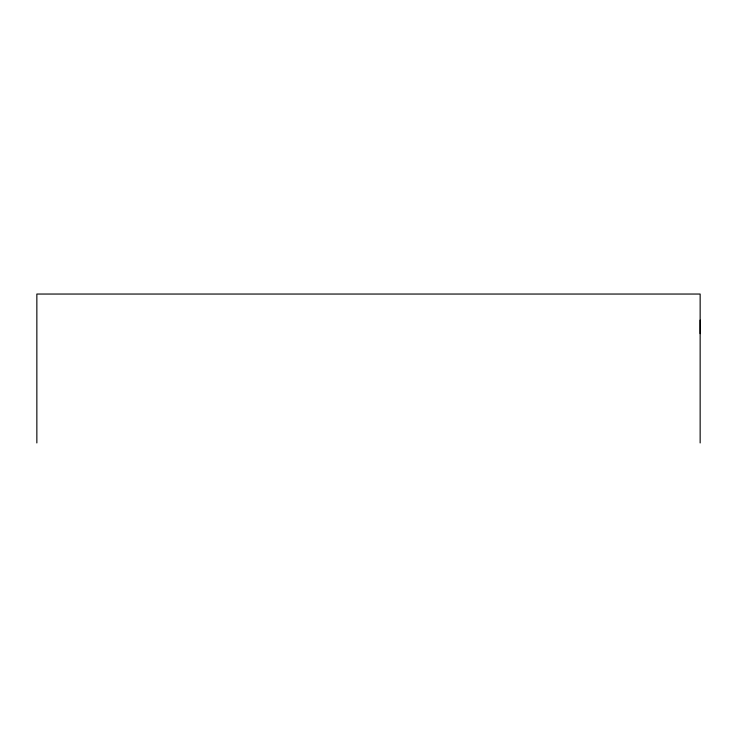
<?xml version="1.0" encoding="UTF-8"?>
<svg xmlns="http://www.w3.org/2000/svg" width="737" height="737" viewBox="0 0 737 737"><rect width="100%" height="100%" fill="white"/><g stroke="black" fill="none" stroke-linecap="round" stroke-linejoin="round"><path stroke-width="1.11" d="M700.15 333.64L700.15 320.125M700.15 442.955L700.15 294.045L36.85 294.045L36.85 442.955"/></g></svg>
